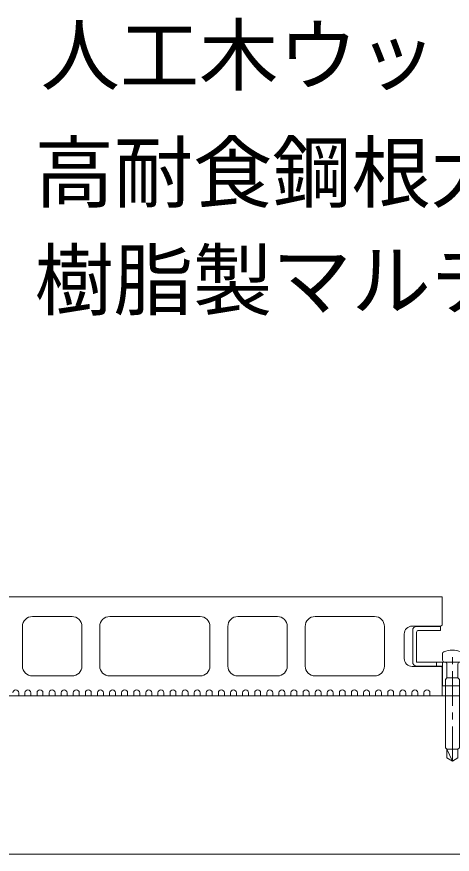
# Model space of a CAD drawing. Units: millimetres, scale not verified. Extents: x -1084 to 787, y -466 to 686.
# Drawn here: x -630.5 to -520.6, y 22.2 to 233.6 of the extents above; entities that cross this region are included whole.
import ezdxf
from ezdxf.enums import TextEntityAlignment as Align

# ---------------------------------------------------------------- set-up
doc = ezdxf.new("R2010")
doc.units = ezdxf.units.MM
doc.header["$LTSCALE"] = 7
doc.linetypes.add('USER2', pattern=[2, 1.25, -0.25, 0.25, -0.25])
for name, color, linetype, lineweight in [('0-9_MOJI', 7, 'Continuous', 18), ('0-E_DECKM', 7, 'Continuous', 18), ('1-2_26', 6, 'Continuous', 18), ('1-3_38', 6, 'USER2', 18), ('1-4_deck', 7, 'Continuous', 18), ('1-5_0', 6, 'Continuous', 18)]:
    doc.layers.add(name, color=color, linetype=linetype, lineweight=lineweight)
doc.styles.add('ＭＳ ゴシック', font='')
doc.styles.get('ＭＳ ゴシック').set_extended_font_data('MS Gothic')

# ---------------------------------------------------------------- blocks, each defined once
blk = doc.blocks.new('8')
at = {"layer": '1-2_26'}
for p, q in [((-9, 34), (-3, 34)), ((-3, 33), (-3, 34)), ((-10, 25), (-10, 33)), ((-9, 25), (-9, 32.5)), ((-8.5, 33), (-3, 33)), ((10, 31), (9, 31)), ((9, 25.5), (9, 31)), ((10, 25), (10, 31)), ((8.5, 25), (-9, 25)), ((-2.5, 24), (-9, 24)), ((-4, 24), (-4, 25)), ((-2.5, 25), (-2.5, 19)), ((9, 24), (2.5, 24)), ((4, 24), (4, 25))]:
    blk.add_line(p, q, dxfattribs=at)
blk.add_lwpolyline([(2.5, 25), (2.5, 19), (-2.5, 19)], dxfattribs=at)
for centre, radius, start, end in [((-9, 33), 1, 90, 180), ((-8.5, 32.5), 0.5, 90, 180), ((8.5, 25.5), 0.5, 270, 0), ((-9, 25), 1, 180, 270), ((9, 25), 1, 270, 0)]:
    blk.add_arc(centre, radius, start, end, dxfattribs=at)
at = {"layer": '1-3_38'}
blk.add_line((0, 0), (0, 28), dxfattribs=at)
at = {"layer": '1-5_0'}
for p, q in [((-2.475, 27.157), (-2.475, 25.5)), ((2.525, 27.157), (2.525, 25.5)), ((-1.375, 24.5), (-1.375, 21)), ((1.425, 24.505), (1.425, 21)), ((-1.375, 21), (-1.725, 20.65)), ((-1.725, 20.65), (-1.725, 3.35)), ((-1.375, 21), (1.425, 21)), ((1.425, 21), (1.775, 20.65)), ((1.775, 20.65), (1.775, 3.35)), ((-1.375, 3), (-1.725, 3.35)), ((-1.375, 3), (-1.375, 0.808)), ((0.025, 0), (-1.375, 3)), ((-1.375, 3), (1.425, 3)), ((1.775, 3.35), (1.425, 3)), ((1.425, 3), (1.425, 0.808))]:
    blk.add_line(p, q, dxfattribs=at)
blk.add_lwpolyline([(1.425, 0.808), (0.025, 0), (-1.375, 0.808)], dxfattribs=at)
for centre, radius, start, end in [((-1.975, 27.157), 0.5, 109.47122, 180), ((0.025, 21.5), 6.5, 70.52878, 109.47122), ((2.025, 27.157), 0.5, 0, 70.52878), ((-1.975, 25.5), 0.5, 180, 270), ((-1.975, 25.5), 0.5, 180, 270), ((2.025, 25.5), 0.5, 264.26083, 0), ((-1.875, 24.5), 0.5, 0, 90), ((1.925, 24.505), 0.5, 84.26083, 180)]:
    blk.add_arc(centre, radius, start, end, dxfattribs=at)

msp = doc.modelspace()

# ---------------------------------------------------------------- linework, layer by layer
at = {"layer": '0-E_DECKM'}
for p, q in [((-227.747, 62.199), (-818.078, 62.199)), ((-227.747, 62.199), (-818.078, 62.199)), ((-227.747, 62.199), (-818.078, 62.199)), ((-223.078, 22.199), (-818.078, 22.199))]:
    msp.add_line(p, q, dxfattribs=at)
msp.add_lwpolyline([(-223.078, 22.199), (-223.078, 62.199), (-813.409, 62.199)], dxfattribs=at)
at = {"layer": '1-4_deck'}
for p, q in [((-523.128, 79.999), (-523.128, 87.199)), ((-616.528, 82.199), (-626.528, 82.199)), ((-584.228, 82.199), (-607.028, 82.199)), ((-564.728, 82.199), (-574.728, 82.199)), ((-540.228, 82.199), (-555.228, 82.199)), ((-629.028, 79.699), (-629.028, 69.699)), ((-614.028, 69.699), (-614.028, 79.699)), ((-609.528, 79.699), (-609.528, 69.699)), ((-581.728, 69.699), (-581.728, 79.699)), ((-577.228, 79.699), (-577.228, 69.699)), ((-562.228, 69.699), (-562.228, 79.699)), ((-557.728, 79.699), (-557.728, 69.699)), ((-537.728, 69.699), (-537.728, 79.699)), ((-530.728, 79.799), (-523.728, 79.799)), ((-532.728, 71.599), (-532.728, 77.799)), ((-523.728, 69.599), (-530.728, 69.599)), ((-523.128, 62.199), (-523.128, 69.399)), ((-626.528, 67.199), (-616.528, 67.199)), ((-607.028, 67.199), (-584.228, 67.199)), ((-574.728, 67.199), (-564.728, 67.199)), ((-555.228, 67.199), (-540.228, 67.199)), ((-629.953, 62.949), (-629.953, 62.199)), ((-629.953, 62.199), (-628.403, 62.199)), ((-628.403, 62.199), (-628.403, 62.949)), ((-626.903, 62.949), (-626.903, 62.199)), ((-626.903, 62.199), (-625.353, 62.199)), ((-625.353, 62.199), (-625.353, 62.949)), ((-623.853, 62.949), (-623.853, 62.199)), ((-623.853, 62.199), (-622.303, 62.199)), ((-622.303, 62.199), (-622.303, 62.949)), ((-620.803, 62.949), (-620.803, 62.199)), ((-620.803, 62.199), (-619.253, 62.199)), ((-619.253, 62.199), (-619.253, 62.949)), ((-617.753, 62.949), (-617.753, 62.199)), ((-617.753, 62.199), (-616.203, 62.199)), ((-616.203, 62.199), (-616.203, 62.949)), ((-614.703, 62.949), (-614.703, 62.199)), ((-614.703, 62.199), (-613.153, 62.199)), ((-613.153, 62.199), (-613.153, 62.949)), ((-611.653, 62.949), (-611.653, 62.199)), ((-611.653, 62.199), (-610.103, 62.199)), ((-610.103, 62.199), (-610.103, 62.949)), ((-608.603, 62.949), (-608.603, 62.199)), ((-608.603, 62.199), (-607.053, 62.199)), ((-607.053, 62.199), (-607.053, 62.949)), ((-605.553, 62.949), (-605.553, 62.199)), ((-605.553, 62.199), (-604.003, 62.199)), ((-604.003, 62.199), (-604.003, 62.949)), ((-602.503, 62.949), (-602.503, 62.199)), ((-602.503, 62.199), (-600.953, 62.199)), ((-600.953, 62.199), (-600.953, 62.949)), ((-599.453, 62.949), (-599.453, 62.199)), ((-599.453, 62.199), (-597.903, 62.199)), ((-597.903, 62.199), (-597.903, 62.949)), ((-596.403, 62.949), (-596.403, 62.199)), ((-596.403, 62.199), (-594.853, 62.199)), ((-594.853, 62.199), (-594.853, 62.949)), ((-593.353, 62.949), (-593.353, 62.199)), ((-593.353, 62.199), (-591.803, 62.199)), ((-591.803, 62.199), (-591.803, 62.949)), ((-590.303, 62.949), (-590.303, 62.199)), ((-590.303, 62.199), (-588.753, 62.199)), ((-588.753, 62.199), (-588.753, 62.949)), ((-587.253, 62.949), (-587.253, 62.199)), ((-587.253, 62.199), (-585.703, 62.199)), ((-585.703, 62.199), (-585.703, 62.949)), ((-584.203, 62.949), (-584.203, 62.199)), ((-584.203, 62.199), (-582.653, 62.199)), ((-582.653, 62.199), (-582.653, 62.949)), ((-581.153, 62.949), (-581.153, 62.199)), ((-581.153, 62.199), (-579.603, 62.199)), ((-579.603, 62.199), (-579.603, 62.949)), ((-578.103, 62.949), (-578.103, 62.199)), ((-578.103, 62.199), (-576.553, 62.199)), ((-576.553, 62.199), (-576.553, 62.949)), ((-575.053, 62.949), (-575.053, 62.199)), ((-575.053, 62.199), (-573.503, 62.199)), ((-573.503, 62.199), (-573.503, 62.949)), ((-572.003, 62.949), (-572.003, 62.199)), ((-572.003, 62.199), (-570.453, 62.199)), ((-570.453, 62.199), (-570.453, 62.949)), ((-568.953, 62.949), (-568.953, 62.199)), ((-568.953, 62.199), (-567.403, 62.199)), ((-567.403, 62.199), (-567.403, 62.949)), ((-565.903, 62.949), (-565.903, 62.199)), ((-565.903, 62.199), (-564.353, 62.199)), ((-564.353, 62.199), (-564.353, 62.949)), ((-562.853, 62.949), (-562.853, 62.199)), ((-562.853, 62.199), (-561.303, 62.199)), ((-561.303, 62.199), (-561.303, 62.949)), ((-559.803, 62.949), (-559.803, 62.199)), ((-559.803, 62.199), (-558.253, 62.199)), ((-558.253, 62.199), (-558.253, 62.949)), ((-556.753, 62.949), (-556.753, 62.199)), ((-556.753, 62.199), (-555.203, 62.199)), ((-555.203, 62.199), (-555.203, 62.949)), ((-553.703, 62.949), (-553.703, 62.199)), ((-553.703, 62.199), (-552.153, 62.199)), ((-552.153, 62.199), (-552.153, 62.949)), ((-550.653, 62.949), (-550.653, 62.199)), ((-550.653, 62.199), (-549.103, 62.199)), ((-549.103, 62.199), (-549.103, 62.949)), ((-547.603, 62.949), (-547.603, 62.199)), ((-547.603, 62.199), (-546.053, 62.199)), ((-546.053, 62.199), (-546.053, 62.949)), ((-544.553, 62.949), (-544.553, 62.199)), ((-544.553, 62.199), (-543.003, 62.199)), ((-543.003, 62.199), (-543.003, 62.949)), ((-541.503, 62.949), (-541.503, 62.199)), ((-541.503, 62.199), (-539.953, 62.199)), ((-539.953, 62.199), (-539.953, 62.949)), ((-538.453, 62.949), (-538.453, 62.199)), ((-538.453, 62.199), (-536.903, 62.199)), ((-536.903, 62.199), (-536.903, 62.949)), ((-535.403, 62.949), (-535.403, 62.199)), ((-535.403, 62.199), (-533.853, 62.199)), ((-533.853, 62.199), (-533.853, 62.949)), ((-532.353, 62.949), (-532.353, 62.199)), ((-532.353, 62.199), (-530.803, 62.199)), ((-530.803, 62.199), (-530.803, 62.949)), ((-529.303, 62.949), (-529.303, 62.199)), ((-529.303, 62.199), (-527.753, 62.199)), ((-527.753, 62.199), (-527.753, 62.949)), ((-526.253, 62.949), (-526.253, 62.199)), ((-526.253, 62.199), (-523.128, 62.199))]:
    msp.add_line(p, q, dxfattribs=at)
msp.add_lwpolyline([(-523.128, 87.199), (-668.128, 87.199), (-668.128, 79.999)], dxfattribs=at)
for centre, radius, start, end in [((-626.528, 79.699), 2.5, 90, 180), ((-616.528, 79.699), 2.5, 0, 90), ((-607.028, 79.699), 2.5, 90, 180), ((-584.228, 79.699), 2.5, 0, 90), ((-574.728, 79.699), 2.5, 90, 180), ((-564.728, 79.699), 2.5, 0, 90), ((-555.228, 79.699), 2.5, 90, 180), ((-540.228, 79.699), 2.5, 0, 90), ((-530.728, 77.799), 2, 90, 180), ((-523.728, 80.799), 1, 270, 306.8699), ((-530.728, 71.599), 2, 180, 270), ((-626.528, 69.699), 2.5, 180, 270), ((-616.528, 69.699), 2.5, 270, 0), ((-607.028, 69.699), 2.5, 180, 270), ((-584.228, 69.699), 2.5, 270, 0), ((-574.728, 69.699), 2.5, 180, 270), ((-564.728, 69.699), 2.5, 270, 0), ((-555.228, 69.699), 2.5, 180, 270), ((-540.228, 69.699), 2.5, 270, 0), ((-523.728, 68.599), 1, 53.1301, 90), ((-630.703, 62.949), 0.75, 0, 180), ((-627.653, 62.949), 0.75, 0, 180), ((-624.603, 62.949), 0.75, 0, 180), ((-621.553, 62.949), 0.75, 0, 180), ((-618.503, 62.949), 0.75, 0, 180), ((-615.453, 62.949), 0.75, 0, 180), ((-612.403, 62.949), 0.75, 0, 180), ((-609.353, 62.949), 0.75, 0, 180), ((-606.303, 62.949), 0.75, 0, 180), ((-603.253, 62.949), 0.75, 0, 180), ((-600.203, 62.949), 0.75, 0, 180), ((-597.153, 62.949), 0.75, 0, 180), ((-594.103, 62.949), 0.75, 0, 180), ((-591.053, 62.949), 0.75, 0, 180), ((-588.003, 62.949), 0.75, 0, 180), ((-584.953, 62.949), 0.75, 0, 180), ((-581.903, 62.949), 0.75, 0, 180), ((-578.853, 62.949), 0.75, 0, 180), ((-575.803, 62.949), 0.75, 0, 180), ((-572.753, 62.949), 0.75, 0, 180), ((-569.703, 62.949), 0.75, 0, 180), ((-566.653, 62.949), 0.75, 0, 180), ((-563.603, 62.949), 0.75, 0, 180), ((-560.553, 62.949), 0.75, 0, 180), ((-557.503, 62.949), 0.75, 0, 180), ((-554.453, 62.949), 0.75, 0, 180), ((-551.403, 62.949), 0.75, 0, 180), ((-548.353, 62.949), 0.75, 0, 180), ((-545.303, 62.949), 0.75, 0, 180), ((-542.253, 62.949), 0.75, 0, 180), ((-539.203, 62.949), 0.75, 0, 180), ((-536.153, 62.949), 0.75, 0, 180), ((-533.103, 62.949), 0.75, 0, 180), ((-530.053, 62.949), 0.75, 0, 180), ((-527.003, 62.949), 0.75, 0, 180)]:
    msp.add_arc(centre, radius, start, end, dxfattribs=at)

# ---------------------------------------------------------------- block references
at = {"layer": '0-E_DECKM'}
msp.add_blockref('8', (-520.603, 45.699), dxfattribs=at)

# ---------------------------------------------------------------- texts
at = {"layer": '0-9_MOJI', "style": 'ＭＳ ゴシック'}
for s, p in [('人工木ウッドデッキ：FDデッキ', (-624.466, 212.16)), ('高耐食鋼根太・大引、', (-625.997, 182.57)), ('樹脂製マルチポスト共', (-625.997, 155.39))]:
    msp.add_text(s, height=14.66, dxfattribs=at).set_placement(p, align=Align.BOTTOM_LEFT)

doc.saveas('drawing.dxf')
